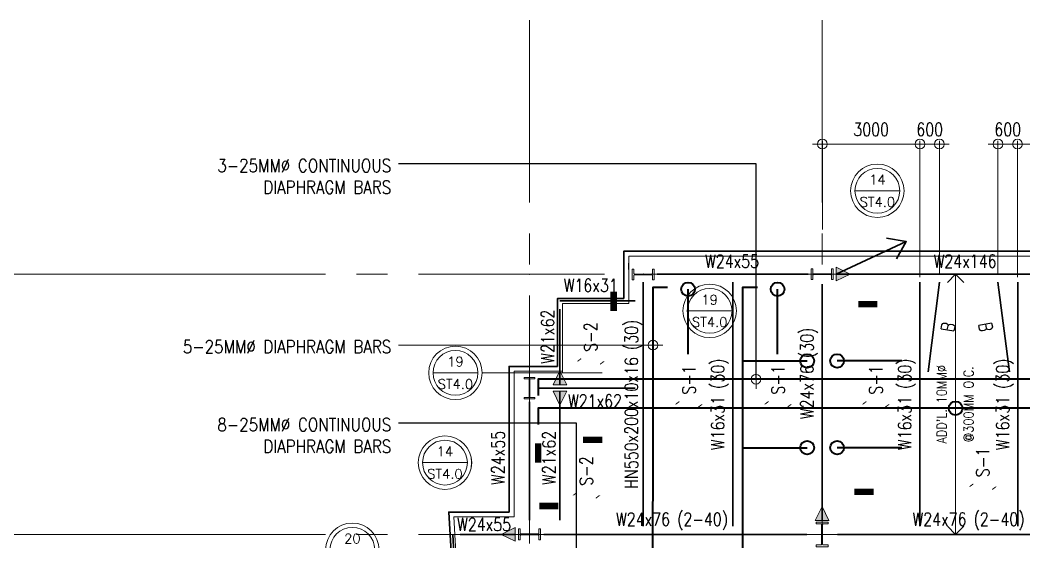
# Model space of a CAD drawing. Header units: millimetres. Extents: x -102066 to 146238, y -50253 to 85631.
# Drawn here: x -77265 to -46398, y 37281 to 53324 of the extents above; entities that cross this region are included whole.
import ezdxf
from ezdxf.enums import TextEntityAlignment as Align

# ---------------------------------------------------------------- set-up
doc = ezdxf.new("R2010")
doc.units = ezdxf.units.MM
doc.header["$MEASUREMENT"] = 0
doc.linetypes.add('CENTER2', pattern=[28.575, 19.05, -3.175, 3.175, -3.175])
doc.layers.get('0').update_dxf_attribs({"lineweight": 0})
for name, color, linetype, lineweight in [('A_ARCHITECTURAL BACKGROUND', 251, 'Continuous', 5), ('COLUMN', 4, 'Continuous', 30), ('GRIDLINES_DIM', 252, 'Continuous', 5), ('S-ANNO-DIMS', 252, 'Continuous', 5), ('S-ANNO-MARK', 2, 'Continuous', 9), ('S-ANNO-NPLT', 7, 'Continuous', 9), ('S-Anno-Symb', 143, 'Continuous', 15), ('S-Anno-Text', 52, 'Continuous', 15), ('S-BEAM', 5, 'Continuous', 30), ('S-BEAM-IDEN', 2, 'Continuous', 9), ('S-BRACE', 2, 'Continuous', 9), ('S-CONN', 1, 'Continuous', 9), ('S_COL', 2, 'Continuous', 20), ('S_DRB', 4, 'Continuous', 40), ('S_GRID LINES', 252, 'Continuous', 5), ('S_SLAB EDGE', 2, 'Continuous', 30)]:
    doc.layers.add(name, color=color, linetype=linetype, lineweight=lineweight)
doc.styles.add('1', font='simplex.shx', dxfattribs={"width": 0.85, "height": 300})
doc.styles.add('ARIALNW', font='ARIALN.TTF')
doc.styles.add('ROMANSX', font='ROMANS.shx', dxfattribs={"height": 0.09375})
doc.styles.add('SIMPLEX', font='SIMPLEX.shx', dxfattribs={"width": 0.8, "height": 400})
doc.dimstyles.new('DIM 200', dxfattribs={"dimtxt": 0.36, "dimasz": 0.2, "dimexe": 0.1, "dimexo": 0, "dimgap": 0.08, "dimtad": 1, "dimlfac": 2, "dimrnd": 0.005, "dimzin": 1, "dimdsep": 46, "dimtxsty": 'ARIALNW', "dimcen": 0.09, "dimclrd": 6, "dimclre": 6, "dimclrt": 13, "dimadec": 0, "dimazin": 0, "dimtfac": 1, "dimtofl": 0, "dimtmove": 2, "dimatfit": 3, "dimfxl": 1, "dimtolj": 1, "dimtzin": 0, "dimarcsym": 0})
doc.dimstyles.new('DIM_100', dxfattribs={"dimtxt": 1000, "dimasz": 2, "dimexe": 100, "dimexo": 250, "dimgap": 250, "dimtad": 1, "dimdec": 0, "dimrnd": 1, "dimdsep": 46, "dimtxsty": '1', "dimblk1": 'ESCADIM_ARW', "dimblk2": 'ESCADIM_ARW', "dimsah": 1, "dimcen": 50, "dimclrd": 256, "dimclre": 256, "dimclrt": 52, "dimadec": 0, "dimazin": 0, "dimtfac": 1, "dimtdec": 0, "dimtofl": 0, "dimtmove": 0, "dimatfit": 3, "dimldrblk": 'ESCADIM_ARW', "dimfxl": 1, "dimtolj": 1, "dimtzin": 0, "dimarcsym": 0})
doc.dimstyles.new('DIM_200', dxfattribs={"dimtxt": 400, "dimasz": 2, "dimexe": 200, "dimexo": 200, "dimgap": 200, "dimtad": 1, "dimdec": 0, "dimrnd": 1, "dimzin": 1, "dimdsep": 46, "dimtxsty": 'SIMPLEX', "dimblk1": 'ESCADIM_ARW', "dimblk2": 'ESCADIM_ARW', "dimsah": 1, "dimcen": 50, "dimclrd": 251, "dimclre": 251, "dimclrt": 52, "dimazin": 0, "dimtfac": 1, "dimtdec": 0, "dimtofl": 0, "dimtmove": 0, "dimatfit": 3, "dimldrblk": 'ESCADIM_ARW', "dimfxl": 1, "dimtolj": 1, "dimtzin": 0, "dimarcsym": 0})
doc.dimstyles.new('ESCA', dxfattribs={"dimtxt": 300, "dimasz": 1, "dimexe": 100, "dimexo": 100, "dimgap": 100, "dimtad": 1, "dimdec": 0, "dimrnd": 1, "dimdsep": 46, "dimtxsty": '1', "dimblk1": 'ESCADIM_ARW', "dimblk2": 'ESCADIM_ARW', "dimsah": 1, "dimcen": 50, "dimclrd": 256, "dimclre": 256, "dimclrt": 52, "dimadec": 0, "dimazin": 0, "dimtfac": 1, "dimtdec": 0, "dimtofl": 0, "dimtmove": 0, "dimatfit": 3, "dimldrblk": 'ESCADIM_ARW', "dimfxl": 1, "dimtolj": 1, "dimtzin": 0, "dimarcsym": 0})

# ---------------------------------------------------------------- blocks, each defined once
blk = doc.blocks.new('9F PLAN')
at = {"layer": 'A_ARCHITECTURAL BACKGROUND', "color": 251, "ltscale": 10}
for p, q in [((3057, 48559, 0), (17551, 48559, 0)), ((3057, 48559, 0), (3057, 47104, 0)), ((3048, 48343, 0), (3048, 48146, 0)), ((-475, 40542, 0), (-475, 45016, 0)), ((-475, 40542, 0), (-475, 45016, 0)), ((-475, 45016, 0), (1013, 45016, 0)), ((-1427, 25465, 0), (-2329, 40539, 0)), ((-475, 40539, 0), (-2329, 40539, 0))]:
    blk.add_line(p, q, dxfattribs=at)
at = {"layer": 'A_ARCHITECTURAL BACKGROUND', "color": 251, "ltscale": 10, "elevation": 0}
blk.add_lwpolyline([(1013, 44973), (1013, 47104), (3057, 47104)], dxfattribs=at)
at = {"layer": 'S_SLAB EDGE', "ltscale": 0.05, "elevation": 0}
for points in [[(2907, 47255), (2907, 48711), (18519, 48711), (18519, 48578), (36456, 48580), (38549, 48580), (38549, 48580), (38549, 7533), (36707, 7533), (36707, 2883), (35316, 2883), (35316, 823), (33170, 823), (33170, -651), (27688, -651), (27688, -2013), (19412, -2013), (18041, -669), (16662, -2013), (8398, -2013), (8398, -507), (2907, -507), (2907, 823)], [(2907, 47255), (863, 47255), (863, 45166)], [(761, 2883), (-475, 2883), (-475, 7360), (-2479, 7360), (-1577, 22651), (-582, 24028), (-1577, 25402), (-2479, 40689), (-625, 40689), (-625, 45166), (863, 45166)]]:
    blk.add_lwpolyline(points, dxfattribs=at)
blk = doc.blocks.new('ESCADIM_ARW')
at = {"color": 7}
blk.add_line((-150, 0), (150, 0), dxfattribs=at)
blk.add_circle((0, 0), 75, dxfattribs=at)
blk = doc.blocks.new('*D71')
at = {"layer": 'Defpoints', "color": 0, "transparency": 16777216}
for p in [(-11056.27824, 56000), (0, 56000, 0), (0, 8000, 0)]:
    blk.add_point(p, dxfattribs=at)
at = {"layer": 'GRIDLINES_DIM', "lineweight": -2, "transparency": 16777216}
for p, q in [((-250, 56000), (-11156.27824, 56000)), ((-11056.27824, 8002), (-11056.27824, 55998)), ((-250, 8000), (-11156.27824, 8000))]:
    blk.add_line(p, q, dxfattribs=at)
at = {"layer": 'GRIDLINES_DIM', "lineweight": -2, "transparency": 16777216, "xscale": 2, "yscale": 2, "zscale": 2}
for p, rotation in [((-11056.27824, 56000), 90), ((-11056.27824, 8000), 270)]:
    blk.add_blockref('ESCADIM_ARW', p, dxfattribs=dict(at, rotation=rotation))
at = {"layer": 'GRIDLINES_DIM', "color": 52, "transparency": 16777216, "insert": (-11506.27324, 32000), "char_height": 300, "attachment_point": 5, "rotation": 90, "style": '1'}
blk.add_mtext('\\A1;{\\H1.3333x;\\W0.8;48000}', dxfattribs=at)
blk = doc.blocks.new('*D50')
at = {"layer": 'Defpoints', "color": 0, "transparency": 16777216}
for p in [(20007, 60000), (17007, 57125, 0), (20007, 55655, 0)]:
    blk.add_point(p, dxfattribs=at)
at = {"layer": 'S-ANNO-DIMS', "lineweight": -2, "transparency": 16777216}
for p, q in [((17007, 57375), (17007, 60100)), ((17009, 60000), (20005, 60000)), ((20007, 55905), (20007, 60100))]:
    blk.add_line(p, q, dxfattribs=at)
at = {"layer": 'S-ANNO-DIMS', "lineweight": -2, "transparency": 16777216, "xscale": 2, "yscale": 2, "zscale": 2, "rotation": 180}
blk.add_blockref('ESCADIM_ARW', (17007, 60000), dxfattribs=at)
at = {"layer": 'S-ANNO-DIMS', "lineweight": -2, "transparency": 16777216, "xscale": 2, "yscale": 2, "zscale": 2}
blk.add_blockref('ESCADIM_ARW', (20007, 60000), dxfattribs=at)
at = {"layer": 'S-ANNO-DIMS', "color": 52, "transparency": 16777216, "insert": (18507, 60450), "char_height": 400, "attachment_point": 5, "style": 'SIMPLEX'}
blk.add_mtext('\\A1;3000', dxfattribs=at)
blk = doc.blocks.new('*D51')
at = {"layer": 'Defpoints', "color": 0, "transparency": 16777216}
for p in [(20007, 60000), (20007, 55655, 0), (20607, 55753, 0)]:
    blk.add_point(p, dxfattribs=at)
at = {"layer": 'S-ANNO-DIMS', "lineweight": -2, "transparency": 16777216}
for p, q in [((20007, 55905), (20007, 60100)), ((20605, 60000), (20009, 60000)), ((20607, 56003), (20607, 60100))]:
    blk.add_line(p, q, dxfattribs=at)
at = {"layer": 'S-ANNO-DIMS', "lineweight": -2, "transparency": 16777216, "xscale": 2, "yscale": 2, "zscale": 2, "rotation": 180}
blk.add_blockref('ESCADIM_ARW', (20007, 60000), dxfattribs=at)
at = {"layer": 'S-ANNO-DIMS', "lineweight": -2, "transparency": 16777216, "xscale": 2, "yscale": 2, "zscale": 2}
blk.add_blockref('ESCADIM_ARW', (20607, 60000), dxfattribs=at)
at = {"layer": 'S-ANNO-DIMS', "color": 52, "transparency": 16777216, "insert": (20307, 60450), "char_height": 400, "attachment_point": 5, "style": 'SIMPLEX'}
blk.add_mtext('\\A1;600', dxfattribs=at)
blk = doc.blocks.new('*D52')
at = {"layer": 'Defpoints', "color": 0, "transparency": 16777216}
for p in [(23007, 60000), (26007, 57125, 0), (23007, 55655, 0)]:
    blk.add_point(p, dxfattribs=at)
at = {"layer": 'S-ANNO-DIMS', "lineweight": -2, "transparency": 16777216}
for p, q in [((23007, 55905), (23007, 60100)), ((26005, 60000), (23009, 60000)), ((26007, 57375), (26007, 60100))]:
    blk.add_line(p, q, dxfattribs=at)
at = {"layer": 'S-ANNO-DIMS', "lineweight": -2, "transparency": 16777216, "xscale": 2, "yscale": 2, "zscale": 2, "rotation": 180}
blk.add_blockref('ESCADIM_ARW', (23007, 60000), dxfattribs=at)
at = {"layer": 'S-ANNO-DIMS', "lineweight": -2, "transparency": 16777216, "xscale": 2, "yscale": 2, "zscale": 2}
blk.add_blockref('ESCADIM_ARW', (26007, 60000), dxfattribs=at)
at = {"layer": 'S-ANNO-DIMS', "color": 52, "transparency": 16777216, "insert": (24507, 60450), "char_height": 400, "attachment_point": 5, "style": 'SIMPLEX'}
blk.add_mtext('\\A1;3000', dxfattribs=at)
blk = doc.blocks.new('*D53')
at = {"layer": 'Defpoints', "color": 0, "transparency": 16777216}
for p in [(23007, 60000), (22407, 55753, 0), (23007, 55655, 0)]:
    blk.add_point(p, dxfattribs=at)
at = {"layer": 'S-ANNO-DIMS', "lineweight": -2, "transparency": 16777216}
for p, q in [((22407, 56003), (22407, 60100)), ((22409, 60000), (23005, 60000)), ((23007, 55905), (23007, 60100))]:
    blk.add_line(p, q, dxfattribs=at)
at = {"layer": 'S-ANNO-DIMS', "lineweight": -2, "transparency": 16777216, "xscale": 2, "yscale": 2, "zscale": 2, "rotation": 180}
blk.add_blockref('ESCADIM_ARW', (22407, 60000), dxfattribs=at)
at = {"layer": 'S-ANNO-DIMS', "lineweight": -2, "transparency": 16777216, "xscale": 2, "yscale": 2, "zscale": 2}
blk.add_blockref('ESCADIM_ARW', (23007, 60000), dxfattribs=at)
at = {"layer": 'S-ANNO-DIMS', "color": 52, "transparency": 16777216, "insert": (22707, 60450), "char_height": 400, "attachment_point": 5, "style": 'SIMPLEX'}
blk.add_mtext('\\A1;600', dxfattribs=at)
blk = doc.blocks.new('*D63')
at = {"color": 251, "lineweight": -2, "ltscale": 0.05, "transparency": 16777216}
for p, q in [((-200, 48000), (-9256.27824, 48000)), ((-9056.27824, 40002), (-9056.27824, 47998)), ((-200, 40000), (-9256.27824, 40000))]:
    blk.add_line(p, q, dxfattribs=at)
at = {"layer": 'Defpoints', "color": 0, "ltscale": 0.05, "transparency": 16777216}
for p in [(-9056.27824, 48000), (0, 48000, 0), (0, 40000, 0)]:
    blk.add_point(p, dxfattribs=at)
at = {"color": 251, "lineweight": -2, "ltscale": 0.05, "transparency": 16777216, "xscale": 2, "yscale": 2, "zscale": 2}
for p, rotation in [((-9056.27824, 48000), 90), ((-9056.27824, 40000), 270)]:
    blk.add_blockref('ESCADIM_ARW', p, dxfattribs=dict(at, rotation=rotation))
at = {"color": 52, "ltscale": 0.05, "transparency": 16777216, "insert": (-9456.27824, 44000), "char_height": 400, "attachment_point": 5, "rotation": 90, "style": 'SIMPLEX'}
blk.add_mtext('\\A1;{\\W0.8;8000}', dxfattribs=at)
blk = doc.blocks.new('*D64')
at = {"color": 251, "lineweight": -2, "ltscale": 0.05, "transparency": 16777216}
for p, q in [((-200, 56000), (-9256.27824, 56000)), ((-9056.27824, 48002), (-9056.27824, 55998)), ((-200, 48000), (-9256.27824, 48000))]:
    blk.add_line(p, q, dxfattribs=at)
at = {"layer": 'Defpoints', "color": 0, "ltscale": 0.05, "transparency": 16777216}
for p in [(-9056.27824, 56000), (0, 56000, 0), (0, 48000, 0)]:
    blk.add_point(p, dxfattribs=at)
at = {"color": 251, "lineweight": -2, "ltscale": 0.05, "transparency": 16777216, "xscale": 2, "yscale": 2, "zscale": 2}
for p, rotation in [((-9056.27824, 56000), 90), ((-9056.27824, 48000), 270)]:
    blk.add_blockref('ESCADIM_ARW', p, dxfattribs=dict(at, rotation=rotation))
at = {"color": 52, "ltscale": 0.05, "transparency": 16777216, "insert": (-9456.27824, 52000), "char_height": 400, "attachment_point": 5, "rotation": 90, "style": 'SIMPLEX'}
blk.add_mtext('\\A1;{\\W0.8;8000}', dxfattribs=at)
blk = doc.blocks.new('9F COLUMN LAYOUT')
at = {"layer": 'S_COL', "ltscale": 0.05, "elevation": 0}
for points in [[(11163, 55993), (11163, 56161), (11211, 56161), (11211, 56027, 0.414214), (11232, 56006), (11764, 56006, 0.414214), (11784, 56027), (11784, 56161), (11832, 56161), (11832, 55826), (11784, 55826), (11784, 55960, 0.414214), (11764, 55980), (11232, 55980, 0.414214), (11211, 55960), (11211, 55826), (11163, 55826), (11163, 55993)], [(8000, 52174), (7835, 52174), (7835, 52214), (7969, 52214, 0.414214), (7989, 52234), (7989, 52767, 0.414214), (7969, 52787), (7835, 52787), (7835, 52827), (8165, 52827), (8165, 52787), (8031, 52787, 0.414214), (8011, 52767), (8011, 52234, 0.414214), (8031, 52214), (8165, 52214), (8165, 52174), (8000, 52174)], [(7661, 48000), (7661, 48169), (7714, 48169), (7714, 48035, 0.414214), (7734, 48015), (8266, 48015, 0.414214), (8286, 48035), (8286, 48169), (8339, 48169), (8339, 47831), (8286, 47831), (8286, 47965, 0.414214), (8266, 47985), (7734, 47985, 0.414214), (7714, 47965), (7714, 47831), (7661, 47831), (7661, 48000)]]:
    blk.add_lwpolyline(points, format="xyb", dxfattribs=at)
at = {"layer": 'S_COL', "ltscale": 0.05}
for points in [[(17336, 56002), (17336, 55834), (17288, 55834), (17288, 55968, 0.414214), (17268, 55988), (16735, 55988, 0.414214), (16715, 55968), (16715, 55834), (16667, 55834), (16667, 56169), (16715, 56169), (16715, 56035, 0.414214), (16735, 56015), (17268, 56015, 0.414214), (17288, 56035), (17288, 56169), (17336, 56169), (17336, 56002)], [(17000, 48376), (17183, 48376), (17183, 48323), (17033, 48323, 0.414214), (17015, 48305), (17015, 47695, 0.414214), (17033, 47677), (17183, 47677), (17183, 47624), (16817, 47624), (16817, 47677), (16967, 47677, 0.414214), (16985, 47695), (16985, 48305, 0.414214), (16967, 48323), (16817, 48323), (16817, 48376), (17000, 48376)]]:
    blk.add_lwpolyline(points, format="xyb", dxfattribs=at)
at = {"layer": 'S_COL'}
for p in [(8000, 56002, 0), (11498, 56003, 0), (8000, 52500, 0)]:
    blk.add_point(p, dxfattribs=at)
blk = doc.blocks.new('Bubble')
at = {"layer": 'S-ANNO-NPLT'}
blk.add_circle((0, 0), 0.2608, dxfattribs=at)
at = {"layer": 'S-Anno-Symb', "color": 0}
blk.add_line((-0.2188, 0), (0.2188, 0), dxfattribs=at)
blk.add_circle((0, 0), 0.2187, dxfattribs=at)
at = {"layer": 'S-Anno-Symb', "style": 'ROMANSX'}
for tag, p in [('1', (0, 0.1094)), ('S1', (0, -0.1094))]:
    blk.add_attdef(tag, text='', height=0.0937, dxfattribs=at).set_placement(p, align=Align.MIDDLE_CENTER)
at = {"layer": 'S-Anno-Symb', "style": 'ROMANSX', "width": 1.018385, "flags": 8}
blk.add_attdef('LONG', text='', height=0.0937, dxfattribs=at).set_placement((-0.1796, -0.1249), (0.1796, -0.1249), align=Align.FIT)
blk = doc.blocks.new('_Open90')
at = {"color": 0, "linetype": 'ByBlock', "lineweight": -2}
for p, q in [((0, 0), (-1, 0)), ((-0.5, 0.5), (0, 0)), ((0, 0), (-0.5, -0.5))]:
    blk.add_line(p, q, dxfattribs=at)
blk = doc.blocks.new('*D77')
at = {"lineweight": -2, "ltscale": 0.5, "transparency": 16777216}
blk.add_line((21102, 55501), (21102, 48502), dxfattribs=at)
at = {"layer": 'Defpoints', "color": 0, "ltscale": 0.5, "transparency": 16777216}
for p in [(21102, 56001, 0), (21102, 48002, 0), (21102, 48002)]:
    blk.add_point(p, dxfattribs=at)
at = {"lineweight": -2, "ltscale": 0.5, "transparency": 16777216, "xscale": 500, "yscale": 500, "zscale": 500}
for p, rotation in [((21102, 56001), 90), ((21102, 48002), 270)]:
    blk.add_blockref('_Open90', p, dxfattribs=dict(at, rotation=rotation))
at = {"color": 52, "ltscale": 0.5, "transparency": 16777216, "char_height": 300, "attachment_point": 5, "rotation": 90, "style": '1'}
for s, insert in [("\\A1;ADD'L. 10MM%%C", (20674, 52002)), ('\\A1;@300MM O.C. ', (21502, 52002))]:
    blk.add_mtext(s, dxfattribs=dict(at, insert=insert))
blk = doc.blocks.new('DIM_GRIDLINES_2')
at = {"layer": 'GRIDLINES_DIM', "linetype": 'CENTER2', "ltscale": 300}
for p, q in [((8000, -10379.6), (8000, 63813, 0)), ((17000, -10379.6), (17000, 63813, 0)), ((-12556.3, 56000, 0), (50790.7, 56000, 0)), ((-12556.3, 48000, 0), (50790.7, 48000, 0))]:
    blk.add_line(p, q, dxfattribs=at)
at = {"ltscale": 0.05}
for base, p1, p2, picture, middle in [((-9056.3, 56000, 0), (0, 48000, 0), (0, 56000, 0), '*D64', (-9456.3, 52000, 0)), ((-9056.3, 48000, 0), (0, 40000, 0), (0, 48000, 0), '*D63', (-9456.3, 44000, 0))]:
    dim = blk.add_linear_dim(base=base, p1=p1, p2=p2, angle=90, text='{\\W0.8;<>}', dimstyle='DIM_200', dxfattribs=at)
    dim.commit()
    dim.dimension.update_dxf_attribs({"geometry": picture, "text_midpoint": middle})
at = {"layer": 'GRIDLINES_DIM'}
dim = blk.add_linear_dim(base=(-11056.3, 56000, 0), p1=(0, 8000, 0), p2=(0, 56000, 0), angle=90, text='{\\H1.3333x;\\W0.8;<>}', dimstyle='DIM_100', override={"dimtxt": 400, "dimtxsty": '1'}, dxfattribs=at)
dim.commit()
dim.dimension.update_dxf_attribs({"geometry": '*D71', "text_midpoint": (-11506.3, 32000, 0)})
at = {"layer": 'S-ANNO-DIMS'}
dim = blk.add_linear_dim(base=(20007.5, 60000, 0), p1=(17007.5, 57124.8, 0), p2=(20007.5, 55655.1, 0), dimstyle='DIM_100', override={"dimtxt": 400, "dimtxsty": 'SIMPLEX'}, dxfattribs=at)
dim.commit()
dim.dimension.update_dxf_attribs({"geometry": '*D50', "text_midpoint": (18507.5, 60450, 0)})
dim = blk.add_linear_dim(base=(20007.5, 60000, 0), p1=(20607.5, 55753.4, 0), p2=(20007.5, 55655.1, 0), angle=180, dimstyle='DIM_100', override={"dimtxt": 400, "dimtxsty": 'SIMPLEX'}, dxfattribs=at)
dim.commit()
dim.dimension.update_dxf_attribs({"geometry": '*D51', "text_midpoint": (20307.5, 60000, 0), "dimtype": 128})
dim = blk.add_linear_dim(base=(23007.5, 60000, 0), p1=(22407.5, 55753.4, 0), p2=(23007.5, 55655.1, 0), dimstyle='DIM_100', override={"dimtxt": 400, "dimtxsty": 'SIMPLEX'}, dxfattribs=at)
dim.commit()
dim.dimension.update_dxf_attribs({"geometry": '*D53', "text_midpoint": (22707.5, 60000, 0), "dimtype": 128})
dim = blk.add_linear_dim(base=(23007.5, 60000, 0), p1=(26007.5, 57124.8, 0), p2=(23007.5, 55655.1, 0), angle=180, dimstyle='DIM_100', override={"dimtxt": 400, "dimtxsty": 'SIMPLEX'}, dxfattribs=at)
dim.commit()
dim.dimension.update_dxf_attribs({"geometry": '*D52', "text_midpoint": (24507.5, 60450, 0)})
blk = doc.blocks.new('9F FRAMING PLAN2')
at = {"layer": 'S-CONN'}
for points in [[(-52168, 45303), (-51739, 45513), (-52168, 45723)], [(-60875, 42110), (-60665, 42539), (-60454, 42110)], [(-60875, 41913), (-60665, 41484), (-60454, 41913)], [(-52813, 37942), (-52603, 38371), (-52392, 37942)], [(-62042, 37301), (-62471, 37511), (-62042, 37722)]]:
    blk.add_hatch(color=256, dxfattribs=at).paths.add_polyline_path(points)
at = {"layer": 'S-BEAM'}
for p, q in [((-53037, 45511, -107), (-57670, 45511, -107)), ((-52168, 45511, -107), (-44208, 45510, -107)), ((-58104, 37760, -107), (-58104, 45263, -107)), ((-55344, 37760, -107), (-55344, 45263, -107)), ((-52602, 37942, -107), (-52602, 45206, -107)), ((-49594, 37760, -107), (-49594, 45265, -107)), ((-48994, 45265, -107), (-49344, 42511, -107)), ((-47196, 45265, -107), (-46846, 42511, -107)), ((-46585, 37760, -107), (-46585, 45265, -107)), ((-60664, 44691, -107), (-58354, 44691, -107)), ((-60664, 44441, -107), (-60664, 42110, -107)), ((-58354, 42012, -107), (-61337, 42012, -107)), ((-60664, 41913, -107), (-60664, 37951, -107)), ((-61602, 41585, -107), (-61602, 37951, -107)), ((-63120, 23220, -107), (-63962, 37511, -107)), ((-63729, 37511, -107), (-62042, 37512, -107)), ((-53078, 37511, -107), (-61163, 37511, -107)), ((-52126, 37513, -107), (-44173, 37510, -107))]:
    blk.add_line(p, q, dxfattribs=at)
at = {"layer": 'S-CONN', "color": 1, "elevation": -107}
for points in [[(-52168, 45723), (-51739, 45513), (-52168, 45303), (-52168, 45724)], [(-60454, 42110), (-60665, 42539), (-60875, 42110), (-60453, 42110)], [(-60454, 41913), (-60665, 41484), (-60875, 41913), (-60453, 41913)], [(-52392, 37942), (-52603, 38371), (-52813, 37942), (-52391, 37942)], [(-62042, 37722), (-62471, 37511), (-62042, 37301), (-62042, 37723)]]:
    blk.add_lwpolyline(points, dxfattribs=at)
at = {"layer": 'S-BRACE', "ltscale": 0.5}
blk.add_leader([(-50017, 46513, -107), (-52168, 45511, -107)], dimstyle='DIM 200', override={"dimasz": 500, "dimtad": 0, "dimclrd": 2, "dimldrblk": 'Open90', "dimfxl": 0.18}, dxfattribs=at)
blk = doc.blocks.new("ADD' L BARS")
at = {"layer": 'S_DRB'}
for p, q in [((12879.1, 53548.4, 0), (12879.1, 55538, 0)), ((15629.3, 53548.4, 0), (15629.3, 55538, 0))]:
    blk.add_line(p, q, dxfattribs=at)
at = {"layer": 'S_DRB', "color": 4, "elevation": 0}
for points in [[(12248.4, 42434.3), (11798.4, 42434.3), (11799.7, 55606.9), (12249.7, 55606.9)], [(25117.1, 52271.9), (25117.1, 52771.9), (8265.2, 52771.9), (8265.2, 52271.9)], [(25117.1, 51382.7), (25117.1, 51882.7), (8265.2, 51882.7), (8265.2, 51382.7)]]:
    blk.add_lwpolyline(points, dxfattribs=at)
at = {"layer": 'S_DRB'}
for centre in [(12879.1, 55538, 0), (15629.3, 55538, 0), (21102.3, 51882.7, 0)]:
    blk.add_circle(centre, 210.4, dxfattribs=at)
at = {"layer": 'S-BEAM-IDEN', "char_height": 400, "attachment_point": 3, "style": '1'}
for s, insert in [('5-25MM∅ DIAPHRAGM BARS', (3752.1, 53974, 0)), ('8-25MM∅ CONTINUOUS \\PDIAPHRAGM BARS', (3752.1, 51576.8, 0))]:
    blk.add_mtext_dynamic_manual_height_columns(s, width=8791.578, gutter_width=1, heights=[0], dxfattribs=dict(at, insert=insert))
at = {"ltscale": 0.5}
dim = blk.add_linear_dim(base=(21102.3, 48002.4, 0), p1=(21102.3, 56001.2, 0), p2=(21102.3, 48002.4, 0), angle=270, text="ADD'L. 10MM%%C\\X@300MM O.C. ", dimstyle='DIM_100', override={"dimasz": 500, "dimexo": 100, "dimblk1": 'Open90', "dimblk2": 'Open90', "dimse1": 1, "dimse2": 1}, dxfattribs=at)
dim.commit()
dim.dimension.update_dxf_attribs({"geometry": '*D77', "text_midpoint": (21102.3, 52001.8, 0)})
at = {"layer": 'S-ANNO-DIMS', "color": 4}
for points in [[(11799.7, 53821.4, 0), (3976.4, 53821.4, 0)], [(9446.3, 47394.5, 0), (9446.3, 51424.2, 0), (3976.4, 51424.2, 0)]]:
    blk.add_leader(points, dimstyle='ESCA', override={"dimasz": 2, "dimtad": 0, "dimfxl": 0.0625}, dxfattribs=at)

msp = doc.modelspace()

# ---------------------------------------------------------------- linework, layer by layer
at = {"layer": 'S-ANNO-MARK'}
for points, elevation in [([(-60012.50919, 42916.81683, 29.99952, 29.99952, 0), (-60125.55351, 42829.8157, 0, 0, 0), (-59315.97596, 42829.8157, 29.99952, 29.99952, 0), (-59429.02029, 42742.81456, 0, 0, 0)], -106.73929), ([(-56992.89981, 41598.11518, 29.99952, 29.99952, 0), (-57105.94414, 41511.11405, 0, 0, 0), (-56296.36659, 41511.11405, 29.99952, 29.99952, 0), (-56409.41092, 41424.11291, 0, 0, 0)], -106.73929), ([(-54251.40553, 41598.11518, 29.99952, 29.99952, 0), (-54364.44986, 41511.11405, 0, 0, 0), (-53554.87231, 41511.11405, 29.99952, 29.99952, 0), (-53667.91664, 41424.11291, 0, 0, 0)], -106.73929), ([(-51242.94538, 41598.11518, 29.99952, 29.99952, 0), (-51355.98971, 41511.11405, 0, 0, 0), (-50546.41216, 41511.11405, 29.99952, 29.99952, 0), (-50659.45649, 41424.11291, 0, 0, 0)], -106.73929), ([(-47954.81816, 39064.72336, 29.99952, 29.99952, 0), (-48067.86249, 38977.72223, 0, 0, 0), (-47258.28494, 38977.72223, 29.99952, 29.99952, 0), (-47371.32927, 38890.72109, 0, 0, 0)], -213.4786), ([(-60145.11448, 38797.46008, 29.99952, 29.99952, 0), (-60258.15881, 38710.45895, 0, 0, 0), (-59448.58126, 38710.45895, 29.99952, 29.99952, 0), (-59561.62558, 38623.45782, 0, 0, 0)], -106.73929)]:
    msp.add_lwpolyline(points, format="xyseb", dxfattribs=dict(at, elevation=elevation))
at = {"layer": 'S-ANNO-NPLT'}
for centre in [(-50903.81574, 48075.78215, -106.73927), (-56060.40919, 44383.47025, -106.73929), (-63878.53226, 42478.40289, -106.7393), (-64200.43108, 39718.33017, -106.73928), (-67047.64648, 37039.27885, -106.73929)]:
    msp.add_circle(centre, 821.36597, dxfattribs=at)
at = {"layer": 'S-Anno-Symb', "linetype": 'ByBlock'}
msp.add_line((-63057.16629, 42478.40289, -106.7393), (-59365.15491, 42478.40289, -106.7393), dxfattribs=at)
for points, elevation in [([(-50903.81574, 47254.41618, 0, 0, 0), (-50903.81574, 44585.92204, 196.07256, 196.07256, 0), (-51492.03342, 44585.92204, 0, 0, 0)], -106.73927), ([(-56881.77516, 44383.47025, 0, 0, 0), (-59012.03901, 44383.47025, 196.07256, 196.07256, 0), (-59012.03901, 44971.68793, 0, 0, 0)], -106.73929), ([(-59365.15491, 42478.40289, 0, 0, 0), (-59365.15491, 40419.52947, 196.07256, 196.07256, 0), (-59953.37259, 40419.52947, 0, 0, 0)], -106.73928), ([(-63379.0651, 39718.33017, 0, 0, 0), (-61335.46672, 39718.33017, 196.07256, 196.07256, 0), (-61335.46672, 40306.54785, 0, 0, 0)], -106.73928), ([(-51022.65932, 36469.92564, 0, 0, 0), (-51022.65932, 38822.80702, 196.07256, 196.07256, 0), (-51610.877, 38822.80702, 0, 0, 0)], -106.73928), ([(-60709.26462, 37039.27885, 0, 0, 0), (-60709.26462, 38384.25487, 196.07256, 196.07256, 0), (-61297.4823, 38384.25487, 0, 0, 0)], -106.73929)]:
    msp.add_lwpolyline(points, format="xyseb", dxfattribs=dict(at, elevation=elevation))
at = {"layer": 'S_DRB'}
for p, q in [((-55052.27165, 42844.60041, -106.73928), (-53062.63867, 42844.60041, -106.73928)), ((-50152.27165, 42844.60041, -106.73928), (-52141.90463, 42844.60041, -106.73928)), ((-55052.27165, 40177.93374, -106.73928), (-53062.63867, 40177.93374, -106.73928)), ((-50152.27165, 40177.93374, -106.73928), (-52141.90463, 40177.93374, -106.73928))]:
    msp.add_line(p, q, dxfattribs=at)
at = {"layer": 'S_DRB', "color": 4, "elevation": -106.73929}
msp.add_lwpolyline([(-54593.76593, -2059.38124), (-55043.76593, -2059.38124), (-55043.76593, 45116.54272), (-54593.76593, 45116.54272)], dxfattribs=at)
at = {"layer": 'S_DRB'}
for centre in [(-53062.63867, 42844.60041, -106.73928), (-52141.90463, 42844.60041, -106.73928), (-53062.63867, 40177.93374, -106.73928), (-52141.90463, 40177.93374, -106.73928)]:
    msp.add_circle(centre, 210.36702, dxfattribs=at)

# ---------------------------------------------------------------- block references
at = {"layer": 'A_ARCHITECTURAL BACKGROUND'}
msp.add_blockref('9F PLAN', (-61602.27165, -2488.73292, -106.73929), dxfattribs=at)
at = {"layer": 'COLUMN'}
msp.add_blockref('9F FRAMING PLAN2', (0, 0), dxfattribs=at)
at = {"layer": 'S-Anno-Symb', "xscale": 3149.760000000242, "yscale": 3149.760000000242, "zscale": 3149.760000000242}
for p, values in [((-50903.81574, 48075.78215, -106.73927), {'1': '14', 'S1': 'ST4.0'}), ((-56060.40919, 44383.47025, -106.73929), {'1': '19', 'S1': 'ST4.0'}), ((-63878.53226, 42478.40289, -106.7393), {'1': '19', 'S1': 'ST4.0'}), ((-64200.43108, 39718.33017, -106.73928), {'1': '14', 'S1': 'ST4.0'}), ((-67047.64648, 37039.27885, -106.73929), {'1': '20', 'S1': 'ST4.0'})]:
    msp.add_blockref('Bubble', p, dxfattribs=at).add_auto_attribs(values)
at = {"layer": 'S-Anno-Text'}
msp.add_blockref('9F COLUMN LAYOUT', (-69602.27165, -10490.36124, -106.73929), dxfattribs=at)
at = {"layer": 'S-BRACE'}
msp.add_blockref("ADD' L BARS", (-69602.27165, -10490.36124, -106.73929), dxfattribs=at)
at = {"layer": 'S_GRID LINES'}
msp.add_blockref('DIM_GRIDLINES_2', (-69602.27165, -10488.73292, -106.73929), dxfattribs=at)

# ---------------------------------------------------------------- texts
at = {"layer": 'S-ANNO-DIMS', "color": 52, "char_height": 400, "attachment_point": 5, "style": 'SIMPLEX'}
for s, insert in [('\\A1;{\\W0.8;W24x55}', (-55373.09506, 45911.74105, -106.73929)), ('\\A1;{\\W0.8;W24x146}', (-48207.72168, 45911.19701, -106.73928)), ('\\A1;{\\W0.8;W16x31}', (-59717.40785, 45167.93753, -106.73928)), ('\\A1;{\\W0.8;W21x62}', (-59587.62991, 41611.75375, -106.7393)), ('\\A1;W24x55', (-62998.00215, 37817.22906, -106.73928)), ('\\A1;{\\W0.8;W24x76 (2-40)}', (-57218.12509, 37911.74105, -106.73929)), ('\\A1;{\\W0.8;W24x76 (2-40)}', (-48102.27165, 37912.44149, -106.73929))]:
    msp.add_mtext(s, dxfattribs=dict(at, insert=insert))
at = {"layer": 'S-ANNO-DIMS', "color": 52, "char_height": 400, "attachment_point": 5, "rotation": 90, "style": 'SIMPLEX'}
for s, insert in [('\\A1;{\\W0.8;W21x62}', (-61039.01499, 43593.28794, -106.73928)), ('\\A1;\\pxqc;S-2', (-59720.76474, 43579.8157, -106.73929)), ('\\A1;{\\W0.8;HN550x200x10x16 (30)}', (-58398.70344, 41514.20938, -106.73931)), ('\\A1;{\\W0.8;W24x76 (30)}', (-53002.27165, 42464.63, -213.47858)), ('\\A1;{\\W0.8;W16x31 (30)}', (-55743.76593, 41514.20938, -106.73931)), ('\\A1;{\\W0.8;W16x31 (30)}', (-49993.8115, 41514.20938, -106.7393)), ('\\A1;{\\W0.8;W16x31 (30)}', (-46985.35135, 41514.20938, -106.7393)), ('\\A1;\\pxqc;{\\W0.8;S-1}', (-56701.15537, 42261.11405, -106.73929)), ('\\A1;\\pxqc;{\\W0.8;S-1}', (-53959.66108, 42261.11405, -106.73929)), ('\\A1;\\pxqc;{\\W0.8;S-1}', (-50951.20093, 42261.11405, -106.73929)), ('\\A1;{\\W0.8;W24x55}', (-62565.37197, 39865.24857, -106.73927)), ('\\A1;{\\W0.8;W21x62}', (-61002.27165, 39865.24857, -106.73928)), ('\\A1;\\pxqc;S-2', (-59853.37003, 39460.45895, -106.73929)), ('\\A1;\\pxqc;{\\W0.8;S-1}', (-47663.07371, 39727.72223, -213.4786))]:
    msp.add_mtext(s, dxfattribs=dict(at, insert=insert))
at = {"layer": 'S-ANNO-DIMS', "color": 52, "extrusion": (-0.093152, 0.159205, 0.982841), "insert": (-48728.60204, 43887.71298, -106.73935), "char_height": 400, "attachment_point": 5, "text_direction": (0.19358, 0.971192, -0.13897), "style": 'SIMPLEX'}
msp.add_mtext('\\A1;{\\W0.8;B}', dxfattribs=at)
at = {"layer": 'S-ANNO-DIMS', "color": 52, "extrusion": (0.093152, 0.159205, 0.982841), "insert": (-47570.9513, 43887.71298, -106.73931), "char_height": 400, "attachment_point": 5, "text_direction": (0.19358, -0.971192, 0.13897), "style": 'SIMPLEX'}
msp.add_mtext('\\A1;{\\W0.8;B}', dxfattribs=at)
at = {"layer": 'S-BEAM-IDEN', "char_height": 400, "attachment_point": 3, "style": '1'}
for s, insert in [('3-25MM∅ CONTINUOUS \\PDIAPHRAGM BARS', (-65852.44343, 49052.96304, -106.7393)), ('8-25MM∅ CONTINUOUS \\PDIAPHRAGM BARS', (-65850.21762, 41086.41412, -106.73931))]:
    msp.add_mtext_dynamic_manual_height_columns(s, width=8791.57845, gutter_width=1, heights=[0], dxfattribs=dict(at, insert=insert))

# ---------------------------------------------------------------- leaders
at = {"layer": 'S-ANNO-DIMS', "color": 4}
for points in [[(-54635.72514, 42283.77956, -106.73929), (-54635.72514, 48900.34777, -106.73929), (-65628.11123, 48900.34777, -106.73929)], [(-60155.95932, 36904.14724, -106.7393), (-60155.95932, 40933.79885, -106.7393), (-65625.88541, 40933.79885, -106.7393)]]:
    msp.add_leader(points, dimstyle='ESCA', override={"dimasz": 2, "dimtad": 0, "dimfxl": 0.0625}, dxfattribs=at)

doc.saveas('drawing.dxf')
